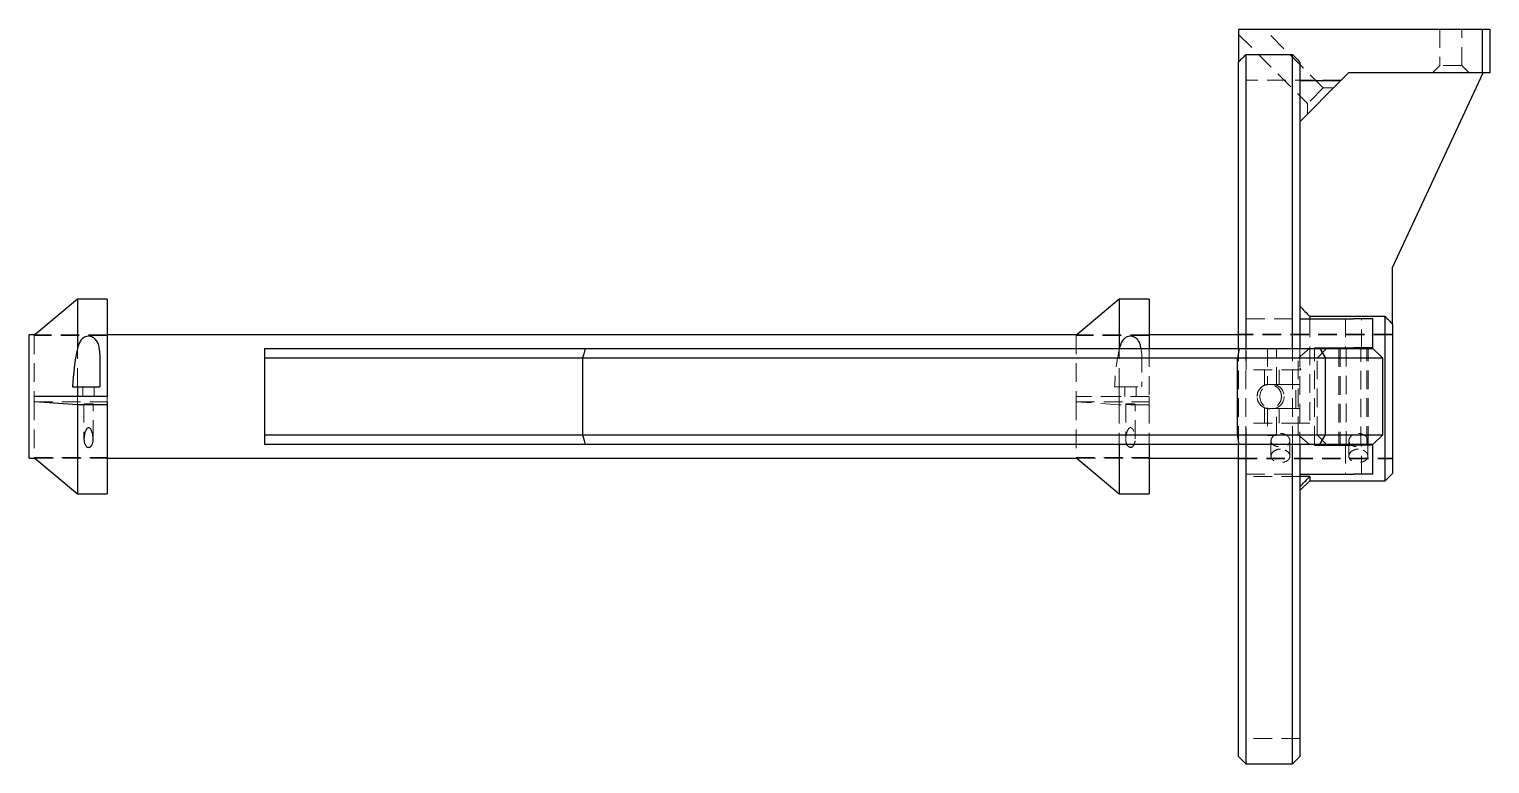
# Model space of a CAD drawing. Header units: millimetres. Extents: x 56 to 273, y 32 to 209.
# Drawn here: x 173 to 273, y 31.8 to 82.2 of the extents above; entities that cross this region are included whole.
import ezdxf

# ---------------------------------------------------------------- set-up
doc = ezdxf.new("R2010")
doc.units = ezdxf.units.MM
doc.linetypes.add('HIDDEN', pattern=[1.905, 1.27, -0.635])

msp = doc.modelspace()

# ---------------------------------------------------------------- linework, layer by layer
at = {"color": 7, "linetype": 'Continuous', "lineweight": 25}
for p, q in [((255.8, 82.17), (272.5, 82.17)), ((255.8, 82.17), (255.8, 79.9)), ((272.5, 79.17), (272.5, 82.17)), ((272.5, 82.17), (273, 82.17)), ((273, 82.17), (273, 79.17)), ((256.3, 80.44), (256.3, 60.3)), ((256.3, 80.44), (259.5, 80.44)), ((259.5, 60.3), (259.5, 80.44)), ((255.8, 60.3), (255.8, 79.9)), ((260, 79.9), (260, 60.3)), ((262.81, 78.64), (263.33, 79.17)), ((272.5, 79.17), (263.33, 79.17)), ((266.33, 65.83), (272.55, 79.17)), ((273, 79.17), (272.5, 79.17)), ((260, 78.64), (262.81, 78.64)), ((260, 75.83), (262.81, 78.64)), ((266.33, 61.96), (266.33, 65.83)), ((176.3, 63.67), (173.39, 61.23)), ((178.33, 63.67), (176.3, 63.67)), ((176.3, 63.67), (176.3, 60.3)), ((178.33, 63.67), (178.33, 57)), ((247.63, 63.67), (244.73, 61.23)), ((249.67, 63.67), (247.63, 63.67)), ((247.63, 63.67), (247.63, 60.3)), ((249.67, 63.67), (249.67, 60.3)), ((260, 62.33), (263.67, 62.33)), ((260.67, 62.49), (260.67, 62.33)), ((265.83, 62.49), (260.67, 62.49)), ((265, 62.33), (263.67, 62.33)), ((265, 60.33), (265, 62.33)), ((265.83, 51.22), (265.83, 62.49)), ((173.39, 61.23), (173, 61.23)), ((173, 57), (173, 61.23)), ((244.73, 61.23), (178.33, 61.23)), ((255.8, 61.23), (249.67, 61.23)), ((266.33, 61.96), (266.33, 51.72)), ((189.13, 59.63), (189.13, 60.3)), ((189.13, 60.3), (211.07, 60.3)), ((211.07, 60.3), (214.15, 60.3)), ((214.15, 60.3), (255.84, 60.3)), ((255.84, 60.3), (255.73, 59.63)), ((255.84, 60.3), (261.37, 60.3)), ((261, 60.3), (261, 60.33)), ((261, 60.33), (263.67, 60.33)), ((261.37, 60.3), (264.81, 60.3)), ((261.37, 60.3), (261.75, 59.63)), ((262.75, 60.33), (262.75, 60.3)), ((265, 60.33), (263.67, 60.33)), ((264.58, 60.3), (264.58, 60.33)), ((264.81, 60.3), (265, 60.3)), ((265.67, 59.63), (265, 60.3)), ((177.83, 59.91), (177.83, 57.67)), ((189.13, 54.37), (189.13, 59.63)), ((210.89, 59.63), (189.13, 59.63)), ((210.89, 59.63), (210.89, 54.37)), ((213.93, 59.63), (210.89, 59.63)), ((255.73, 59.63), (213.93, 59.63)), ((261.75, 59.63), (255.73, 59.63)), ((255.73, 54.37), (255.73, 59.63)), ((261.75, 54.37), (261.75, 59.63)), ((265.38, 59.63), (261.75, 59.63)), ((265.67, 59.63), (265.38, 59.63)), ((265.67, 54.37), (265.67, 59.63)), ((173, 52.77), (173, 57)), ((176.3, 57), (173.39, 57)), ((175.97, 57.67), (176.3, 57.67)), ((176.3, 57.67), (176.3, 57)), ((176.3, 57.67), (177.83, 57.67)), ((178.33, 57), (176.3, 57)), ((176.3, 56.42), (173.39, 56.63)), ((178.33, 56.42), (176.3, 56.42)), ((176.3, 56.42), (176.3, 50.33)), ((178.33, 56.63), (178.33, 56.42)), ((178.33, 56.42), (178.33, 50.33)), ((189.13, 54.37), (210.89, 54.37)), ((189.13, 53.7), (189.13, 54.37)), ((210.89, 54.37), (213.93, 54.37)), ((213.93, 54.37), (255.73, 54.37)), ((255.84, 53.7), (255.73, 54.37)), ((255.73, 54.37), (261.75, 54.37)), ((261.37, 53.7), (261.75, 54.37)), ((261.75, 54.37), (265.38, 54.37)), ((265, 53.7), (265.67, 54.37)), ((265.38, 54.37), (265.67, 54.37)), ((211.07, 53.7), (189.13, 53.7)), ((214.15, 53.7), (211.07, 53.7)), ((255.84, 53.7), (214.15, 53.7)), ((247.63, 53.7), (247.63, 50.33)), ((249.67, 53.7), (249.67, 50.33)), ((255.8, 32.33), (255.8, 53.7)), ((261.37, 53.7), (255.84, 53.7)), ((256.3, 53.7), (256.3, 31.83)), ((259.5, 31.83), (259.5, 53.7)), ((260, 53.7), (260, 32.33)), ((261, 53.67), (261, 53.7)), ((261, 53.67), (263.67, 53.67)), ((264.81, 53.7), (261.37, 53.7)), ((262.75, 53.7), (262.75, 53.67)), ((265, 53.67), (263.67, 53.67)), ((264.58, 53.67), (264.58, 53.7)), ((265, 53.7), (264.81, 53.7)), ((265, 51.67), (265, 53.67)), ((173, 52.77), (173.39, 52.77)), ((173.39, 52.77), (176.3, 50.33)), ((178.33, 52.77), (244.73, 52.77)), ((244.73, 52.77), (247.63, 50.33)), ((249.67, 52.77), (255.8, 52.77)), ((260, 51.67), (263.67, 51.67)), ((260.67, 51.51), (260, 51.51)), ((260, 50.55), (260.67, 51.22)), ((260.67, 51.51), (260.67, 51.22)), ((260.67, 51.22), (265.83, 51.22)), ((265, 51.67), (263.67, 51.67)), ((265.83, 51.22), (266.33, 51.72)), ((176.3, 50.33), (178.33, 50.33)), ((247.63, 50.33), (249.67, 50.33)), ((255.8, 32.33), (256.3, 31.83)), ((259.5, 31.83), (260, 32.33)), ((256.3, 31.83), (259.5, 31.83))]:
    msp.add_line(p, q, dxfattribs=at)
at = {"color": 7, "linetype": 'HIDDEN', "lineweight": 18}
for p, q in [((261.6, 78.14), (257.56, 82.17)), ((269.58, 82.17), (269.58, 79.67)), ((271.08, 79.67), (271.08, 82.17)), ((255.8, 81.81), (260.53, 77.07)), ((269.58, 79.67), (269.08, 79.17)), ((271.08, 79.67), (269.58, 79.67)), ((271.58, 79.17), (271.08, 79.67)), ((256.33, 62.33), (256.33, 78.67)), ((262.84, 78.67), (256.33, 78.67)), ((261.6, 78.14), (260.53, 77.07)), ((262.3, 78.14), (261.6, 78.14)), ((260.53, 77.07), (260.53, 76.37)), ((256.33, 62.33), (260, 62.33)), ((256.33, 58.83), (256.33, 62.33)), ((260.67, 62.33), (260.67, 55.17)), ((263.12, 62.33), (263.12, 60.33)), ((264.22, 60.33), (264.22, 62.33)), ((173.39, 61.23), (173.33, 61.18)), ((173.33, 61.18), (173.33, 57)), ((178.33, 61.18), (173.33, 61.18)), ((178.33, 61.23), (173.39, 61.23)), ((244.73, 61.23), (244.67, 61.18)), ((244.67, 61.18), (244.67, 57)), ((249.67, 61.18), (244.67, 61.18)), ((249.67, 61.23), (244.73, 61.23)), ((266.33, 61.28), (255.8, 61.28)), ((266.33, 61.23), (255.8, 61.23)), ((176.3, 57.67), (176.3, 60.3)), ((247.63, 57.67), (247.63, 60.3)), ((249.17, 59.91), (249.11, 60.3)), ((249.67, 60.3), (249.67, 57)), ((255.8, 53.7), (255.8, 60.3)), ((256.3, 53.7), (256.3, 60.3)), ((257.77, 60.3), (257.77, 57.77)), ((258.4, 57.75), (258.4, 60.3)), ((259.5, 53.7), (259.5, 60.3)), ((260.66, 60.3), (259.87, 59.63)), ((260, 60.3), (260, 53.7)), ((261, 53.7), (261, 60.3)), ((261.19, 59.63), (261.81, 60.3)), ((262.67, 60.3), (262.67, 53.7)), ((262.75, 60.3), (262.75, 53.7)), ((263.17, 60.33), (263.17, 53.67)), ((264.17, 53.67), (264.17, 60.33)), ((264.58, 53.7), (264.58, 60.3)), ((264.67, 53.7), (264.67, 60.3)), ((249.17, 59.91), (249.17, 57.67)), ((259.87, 54.37), (259.87, 59.63)), ((261.19, 54.37), (261.19, 59.63)), ((260, 58.83), (256.33, 58.83)), ((257.58, 58.83), (257.58, 57.77)), ((258.57, 57.83), (258.57, 58.83)), ((173.33, 56.64), (173.33, 57)), ((173.39, 57), (173.33, 57)), ((176.3, 56.42), (176.3, 57)), ((176.68, 57.67), (176.68, 57)), ((177.45, 57), (177.45, 57.67)), ((178.33, 56.64), (178.33, 57)), ((244.67, 56.64), (244.67, 57)), ((247.63, 57), (244.67, 57)), ((247.31, 57.67), (247.63, 57.67)), ((247.63, 57.67), (247.63, 57)), ((247.63, 57.67), (249.17, 57.67)), ((247.63, 56.42), (247.63, 57)), ((249.67, 57), (247.63, 57)), ((248.02, 57.67), (248.02, 57)), ((248.78, 57), (248.78, 57.67)), ((249.67, 56.64), (249.67, 57)), ((259.15, 57.83), (259.73, 57.83)), ((259.73, 56.17), (259.73, 57.83)), ((260, 57.83), (259.73, 57.83)), ((173.33, 56.64), (173.33, 52.82)), ((173.39, 56.63), (173.33, 56.64)), ((173.33, 56.64), (178.33, 56.64)), ((176.75, 56.48), (176.75, 54.09)), ((177.38, 54.1), (177.38, 56.48)), ((178.33, 56.64), (178.33, 56.63)), ((244.67, 56.64), (244.67, 52.82)), ((247.63, 56.42), (244.67, 56.64)), ((244.67, 56.64), (249.67, 56.64)), ((249.67, 56.42), (247.63, 56.42)), ((247.63, 56.42), (247.63, 53.7)), ((248.08, 56.48), (248.08, 54.09)), ((248.72, 54.1), (248.72, 56.48)), ((249.67, 56.64), (249.67, 56.42)), ((249.67, 56.42), (249.67, 53.7)), ((257.58, 56.23), (257.58, 55.17)), ((257.77, 56.23), (257.77, 54.33)), ((258.4, 54.33), (258.4, 56.25)), ((258.57, 55.17), (258.57, 56.17)), ((259.15, 56.17), (259.73, 56.17)), ((260, 56.17), (259.73, 56.17)), ((256.33, 51.67), (256.33, 55.17)), ((260, 55.17), (256.33, 55.17)), ((258.4, 54.33), (257.77, 54.33)), ((259.87, 54.37), (260.66, 53.7)), ((261.81, 53.7), (261.19, 54.37)), ((258.02, 53.97), (258.02, 52.91)), ((259.32, 52.91), (259.32, 53.97)), ((263.12, 53.67), (263.12, 51.67)), ((263.35, 53.97), (263.35, 52.91)), ((264.22, 51.67), (264.22, 53.67)), ((264.65, 52.91), (264.65, 53.97)), ((173.33, 52.82), (173.39, 52.77)), ((173.33, 52.82), (178.33, 52.82)), ((173.39, 52.77), (178.33, 52.77)), ((244.67, 52.82), (244.73, 52.77)), ((244.67, 52.82), (249.67, 52.82)), ((244.73, 52.77), (249.67, 52.77)), ((255.8, 52.77), (266.33, 52.77)), ((255.8, 52.72), (266.33, 52.72)), ((256.33, 51.67), (260, 51.67)), ((256.33, 33.57), (256.33, 51.67)), ((260, 51.51), (256.33, 51.51)), ((260, 33.57), (256.33, 33.57))]:
    msp.add_line(p, q, dxfattribs=at)
at = {"color": 7, "linetype": 'Continuous', "lineweight": 25, "flags": 128}
for points in [[(211.07, 60.3), (210.97, 59.93), (210.89, 59.63)], [(210.89, 54.37), (210.99, 53.99), (211.07, 53.7)]]:
    msp.add_lwpolyline(points, dxfattribs=at)
at = {"color": 7, "linetype": 'HIDDEN', "lineweight": 18, "flags": 128}
for points in [[(257.12, 57.29), (257.07, 57), (257.07, 56.99)], [(258.25, 57.76), (258.49, 57.59), (258.49, 57.58)], [(257.07, 56.92), (257.13, 56.68), (257.13, 56.67)], [(258.65, 56.63), (258.49, 56.41), (258.47, 56.39)]]:
    msp.add_lwpolyline(points, dxfattribs=at)
at = {"color": 7, "linetype": 'HIDDEN', "lineweight": 18}
msp.add_circle((258.09, 57), 0.833, dxfattribs=at)
at = {"color": 7, "linetype": 'Continuous', "lineweight": 25}
for centre, major_axis, ratio, start_param, end_param in [((183.09, 57), (0, 10.81), 0.65948, 1.26102, 1.50911), ((179.65, 57), (0, 6.67), 0.57735, 1.00191, 1.05355), ((250.98, 57), (0, 6.67), 0.57735, 1.00191, 1.05355)]:
    msp.add_ellipse(centre, major_axis=major_axis, ratio=ratio, start_param=start_param, end_param=end_param, dxfattribs=at)
at = {"color": 7, "linetype": 'HIDDEN', "lineweight": 18}
msp.add_ellipse((254.43, 57), major_axis=(0, 10.81), ratio=0.65948, start_param=1.26102, end_param=1.50911, dxfattribs=at)
at = {"color": 7, "linetype": 'Continuous', "lineweight": 25}
msp.add_ellipse((177.07, 56.48), major_axis=(0.317, 0), ratio=0.08749, dxfattribs=at)
at = {"color": 7, "linetype": 'HIDDEN', "lineweight": 18}
msp.add_ellipse((248.4, 56.48), major_axis=(0.317, 0), ratio=0.08749, dxfattribs=at)
at = {"color": 7, "linetype": 'Continuous', "lineweight": 25}
for points in [[(255.8, 79.9), (255.97, 80.08), (256.13, 80.26), (256.3, 80.44)], [(259.5, 80.44), (259.67, 80.26), (259.83, 80.08), (260, 79.9)], [(260, 63.18), (260.22, 62.95), (260.45, 62.72), (260.67, 62.49)], [(265.83, 62.49), (266, 62.31), (266.17, 62.13), (266.33, 61.96)], [(260, 50.82), (260.22, 51.05), (260.45, 51.28), (260.67, 51.51)]]:
    msp.add_open_spline(points, degree=3, dxfattribs=at)
for points, knots in [([(177.83, 59.91), (177.83, 60.12), (177.81, 60.32), (177.73, 60.61), (177.69, 60.7), (177.58, 60.87), (177.52, 60.95), (177.34, 61.07), (177.23, 61.12), (177, 61.14), (176.88, 61.11), (176.68, 61.01), (176.61, 60.94), (176.48, 60.78), (176.44, 60.69), (176.4, 60.59)], [0, 0, 0, 0, 0.25, 0.25, 0.375, 0.375, 0.5, 0.5, 0.625, 0.625, 0.75, 0.75, 0.875, 0.875, 1, 1, 1, 1]), ([(249.11, 60.3), (249.1, 60.39), (249.09, 60.58), (248.97, 60.81), (248.81, 60.99), (248.62, 61.1), (248.44, 61.14), (248.26, 61.12), (248.08, 61.05), (247.9, 60.9), (247.79, 60.73), (247.74, 60.61), (247.74, 60.59)], [0, 0, 0, 0, 0.136774, 0.264031, 0.392083, 0.476516, 0.561614, 0.634416, 0.70391, 0.80769, 0.966335, 1, 1, 1, 1]), ([(176.75, 54.09), (176.75, 54.22), (176.77, 54.36), (176.82, 54.55), (176.84, 54.61), (176.89, 54.71), (176.9, 54.74), (176.94, 54.79), (176.96, 54.82), (177.02, 54.86), (177.06, 54.87), (177.13, 54.85), (177.16, 54.83), (177.23, 54.75), (177.26, 54.69), (177.34, 54.49), (177.36, 54.36), (177.39, 54.1), (177.39, 53.97), (177.34, 53.78), (177.32, 53.72), (177.25, 53.61), (177.21, 53.56), (177.11, 53.52), (177.07, 53.51), (177, 53.52), (176.96, 53.54), (176.88, 53.6), (176.85, 53.66), (176.77, 53.84), (176.75, 53.96), (176.75, 54.09)], [0, 0, 0, 0, 0.125, 0.125, 0.1875, 0.1875, 0.21875, 0.21875, 0.25, 0.25, 0.28125, 0.28125, 0.3125, 0.3125, 0.375, 0.375, 0.5, 0.5, 0.625, 0.625, 0.6875, 0.6875, 0.75, 0.75, 0.78125, 0.78125, 0.8125, 0.8125, 0.875, 0.875, 1, 1, 1, 1]), ([(248.63, 53.7), (248.62, 53.68), (248.6, 53.62), (248.54, 53.56), (248.47, 53.52), (248.41, 53.51), (248.35, 53.52), (248.29, 53.55), (248.22, 53.6), (248.18, 53.66), (248.16, 53.7)], [0, 0, 0, 0, 0.123437, 0.290883, 0.40048, 0.484859, 0.569233, 0.669298, 0.7879, 1, 1, 1, 1])]:
    msp.add_open_spline(points, degree=3, knots=knots, dxfattribs=at)
at = {"color": 7, "linetype": 'HIDDEN', "lineweight": 18}
for points in [[(260.06, 58.83), (260.04, 58.88), (260.02, 58.92), (260, 58.97)], [(260, 58.83), (260.02, 58.83), (260.04, 58.83), (260.06, 58.83)], [(260.67, 55.17), (260.45, 55.17), (260.22, 55.17), (260, 55.17)]]:
    msp.add_open_spline(points, degree=3, dxfattribs=at)
for points, knots in [([(257.07, 57), (257.07, 56.91), (257.1, 56.69), (257.29, 56.39), (257.59, 56.2), (257.9, 56.15), (258.21, 56.2), (258.51, 56.39), (258.7, 56.69), (258.75, 57), (258.7, 57.31), (258.51, 57.61), (258.21, 57.8), (257.9, 57.85), (257.59, 57.8), (257.29, 57.61), (257.1, 57.31), (257.07, 57.09), (257.07, 57)], [0, 0, 0, 0, 0.05231, 0.12502, 0.1977, 0.24992, 0.3022, 0.37491, 0.44768, 0.5, 0.5523, 0.62507, 0.69778, 0.75008, 0.80229, 0.87498, 0.94768, 1, 1, 1, 1]), ([(259.15, 57.83), (259.03, 57.83), (258.91, 57.83), (258.68, 57.83), (258.57, 57.83), (258.26, 57.83), (258.08, 57.83), (257.9, 57.83)], [0, 0, 0, 0, 0.25, 0.25, 0.5, 0.5, 1, 1, 1, 1]), ([(257.31, 56.41), (257.28, 56.44), (257.22, 56.52), (257.16, 56.61), (257.14, 56.67), (257.13, 56.68)], [0, 0, 0, 0, 0.43867, 0.9, 1, 1, 1, 1]), ([(259.15, 56.17), (259.03, 56.17), (258.91, 56.17), (258.68, 56.17), (258.57, 56.17), (258.26, 56.17), (258.08, 56.17), (257.9, 56.17)], [0, 0, 0, 0, 0.25, 0.25, 0.5, 0.5, 1, 1, 1, 1]), ([(248.08, 54.09), (248.08, 54.13), (248.09, 54.32), (248.14, 54.57), (248.26, 54.78), (248.33, 54.85), (248.37, 54.87), (248.41, 54.87), (248.45, 54.86), (248.5, 54.82), (248.56, 54.76), (248.67, 54.54), (248.73, 54.2), (248.72, 53.87), (248.65, 53.73), (248.63, 53.7)], [0, 0, 0, 0, 0.0566, 0.26686, 0.34444, 0.3737, 0.39184, 0.40833, 0.42473, 0.44406, 0.48423, 0.53747, 0.77952, 0.94872, 1, 1, 1, 1]), ([(248.16, 53.7), (248.16, 53.7), (248.08, 53.82), (248.08, 53.96), (248.08, 54.09)], [0, 0, 0, 0, 0.03604, 1, 1, 1, 1]), ([(258.67, 54.47), (258.58, 54.47), (258.5, 54.45), (258.34, 54.4), (258.27, 54.36), (258.09, 54.22), (258.02, 54.09), (258.02, 53.91), (258.03, 53.85), (258.1, 53.75), (258.15, 53.7), (258.27, 53.63), (258.34, 53.6), (258.5, 53.56), (258.58, 53.55), (258.84, 53.55), (259.01, 53.59), (259.25, 53.74), (259.32, 53.85), (259.32, 54.03), (259.3, 54.09), (259.23, 54.21), (259.19, 54.27), (259.01, 54.41), (258.84, 54.47), (258.67, 54.47)], [0, 0, 0, 0, 0.0625, 0.0625, 0.125, 0.125, 0.25, 0.25, 0.3125, 0.3125, 0.375, 0.375, 0.4375, 0.4375, 0.5, 0.5, 0.625, 0.625, 0.75, 0.75, 0.8125, 0.8125, 0.875, 0.875, 1, 1, 1, 1]), ([(264, 54.47), (263.91, 54.47), (263.83, 54.45), (263.67, 54.4), (263.6, 54.36), (263.42, 54.22), (263.35, 54.09), (263.35, 53.91), (263.37, 53.85), (263.43, 53.75), (263.48, 53.7), (263.6, 53.63), (263.67, 53.6), (263.83, 53.56), (263.91, 53.55), (264.17, 53.55), (264.34, 53.59), (264.58, 53.74), (264.65, 53.85), (264.65, 54.03), (264.63, 54.09), (264.57, 54.21), (264.52, 54.27), (264.34, 54.41), (264.17, 54.47), (264, 54.47)], [0, 0, 0, 0, 0.0625, 0.0625, 0.125, 0.125, 0.25, 0.25, 0.3125, 0.3125, 0.375, 0.375, 0.4375, 0.4375, 0.5, 0.5, 0.625, 0.625, 0.75, 0.75, 0.8125, 0.8125, 0.875, 0.875, 1, 1, 1, 1]), ([(258.67, 53.4), (258.84, 53.4), (259.01, 53.34), (259.19, 53.2), (259.23, 53.15), (259.3, 53.03), (259.32, 52.97), (259.32, 52.85), (259.3, 52.79), (259.23, 52.68), (259.19, 52.64), (259.01, 52.52), (258.84, 52.48), (258.58, 52.48), (258.5, 52.49), (258.34, 52.53), (258.27, 52.56), (258.15, 52.64), (258.1, 52.69), (258.03, 52.79), (258.02, 52.85), (258.02, 53.03), (258.09, 53.16), (258.27, 53.29), (258.34, 53.33), (258.5, 53.38), (258.58, 53.4), (258.67, 53.4)], [0, 0, 0, 0, 0.125, 0.125, 0.1875, 0.1875, 0.25, 0.25, 0.3125, 0.3125, 0.375, 0.375, 0.5, 0.5, 0.5625, 0.5625, 0.625, 0.625, 0.6875, 0.6875, 0.75, 0.75, 0.875, 0.875, 0.9375, 0.9375, 1, 1, 1, 1]), ([(264, 53.4), (264.17, 53.4), (264.34, 53.34), (264.52, 53.2), (264.57, 53.15), (264.63, 53.03), (264.65, 52.97), (264.65, 52.85), (264.63, 52.79), (264.57, 52.68), (264.52, 52.64), (264.34, 52.52), (264.17, 52.48), (263.91, 52.48), (263.83, 52.49), (263.67, 52.53), (263.6, 52.56), (263.48, 52.64), (263.43, 52.69), (263.37, 52.79), (263.35, 52.85), (263.35, 53.03), (263.42, 53.16), (263.6, 53.29), (263.67, 53.33), (263.83, 53.38), (263.91, 53.4), (264, 53.4)], [0, 0, 0, 0, 0.125, 0.125, 0.1875, 0.1875, 0.25, 0.25, 0.3125, 0.3125, 0.375, 0.375, 0.5, 0.5, 0.5625, 0.5625, 0.625, 0.625, 0.6875, 0.6875, 0.75, 0.75, 0.875, 0.875, 0.9375, 0.9375, 1, 1, 1, 1])]:
    msp.add_open_spline(points, degree=3, knots=knots, dxfattribs=at)

doc.saveas('drawing.dxf')
